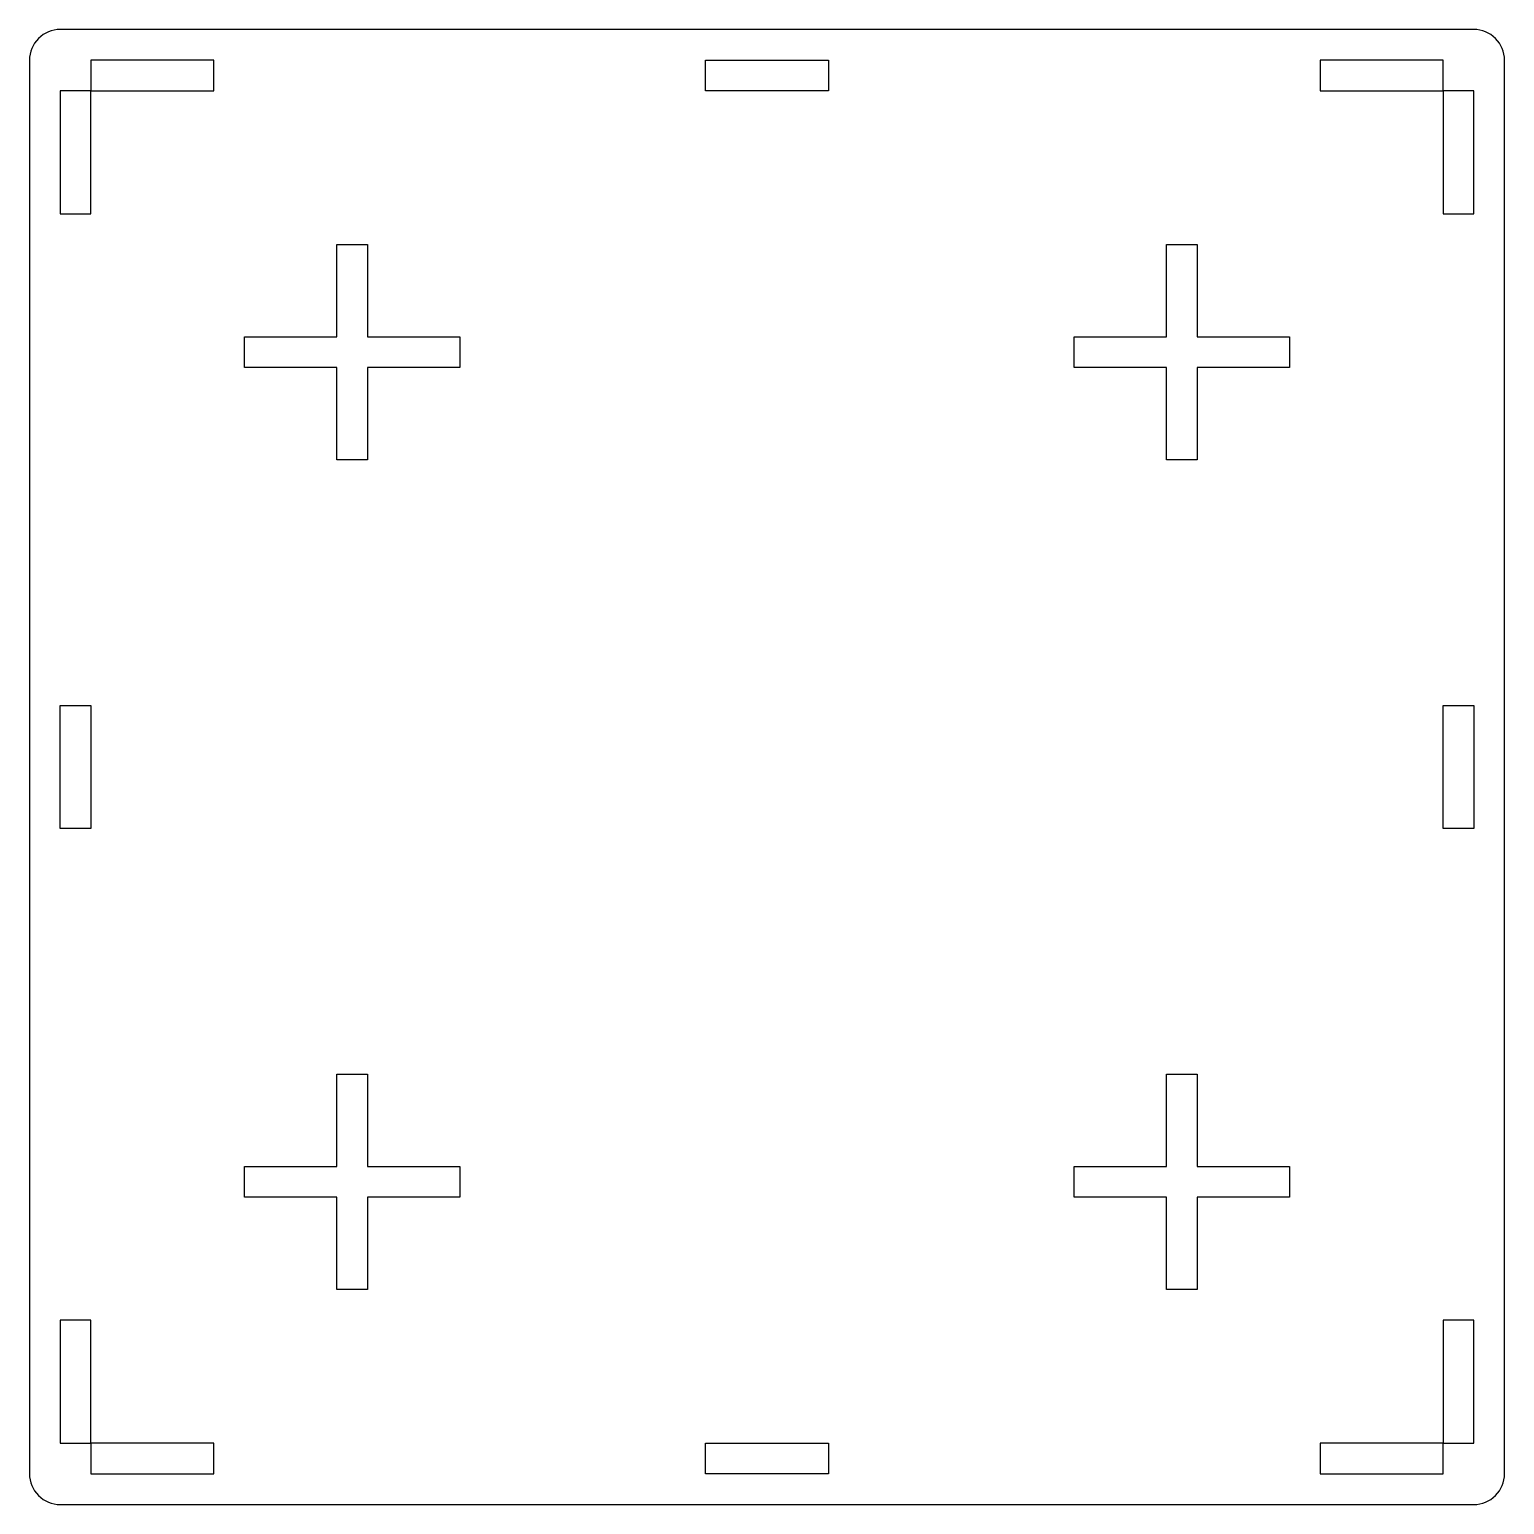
# Model space of a CAD drawing. Header units: millimetres. Extents: x -5 to 235, y -240 to 0.
import ezdxf

# ---------------------------------------------------------------- set-up
doc = ezdxf.new("R2010")
doc.units = ezdxf.units.MM

msp = doc.modelspace()

# ---------------------------------------------------------------- linework, layer by layer
msp.add_lwpolyline([(230, -240, 0.414214), (235, -235), (235, -5, 0.414214), (230, 0), (0, 0, 0.414214), (-5, -5), (-5, -235, 0.414214), (0, -240)], format="xyb", close=True)
for points in [[(5, -10), (25, -10), (25, -5), (5, -5)], [(105, -10), (105, -5), (125, -5), (125, -10)], [(225, -10), (225, -5), (205, -5), (205, -10)], [(0, -30), (5, -30), (5, -10), (0, -10)], [(225, -30), (230, -30), (230, -10), (225, -10)], [(50, -35), (50, -50), (65, -50), (65, -55), (50, -55), (50, -70), (45, -70), (45, -55), (30, -55), (30, -50), (45, -50), (45, -35)], [(185, -35), (185, -50), (200, -50), (200, -55), (185, -55), (185, -70), (180, -70), (180, -55), (165, -55), (165, -50), (180, -50), (180, -35)], [(5, -110), (5, -130), (0, -130), (0, -110)], [(225, -130), (225, -110), (230, -110), (230, -130)], [(50, -170), (50, -185), (65, -185), (65, -190), (50, -190), (50, -205), (45, -205), (45, -190), (30, -190), (30, -185), (45, -185), (45, -170)], [(185, -185), (200, -185), (200, -190), (185, -190), (185, -205), (180, -205), (180, -190), (165, -190), (165, -185), (180, -185), (180, -170), (185, -170)], [(5, -210), (0, -210), (0, -230), (5, -230)], [(225, -230), (230, -230), (230, -210), (225, -210)], [(5, -230), (5, -235), (25, -235), (25, -230)], [(125, -235), (105, -235), (105, -230), (125, -230)], [(205, -235), (225, -235), (225, -230), (205, -230)]]:
    msp.add_lwpolyline(points, close=True)

doc.saveas('drawing.dxf')
